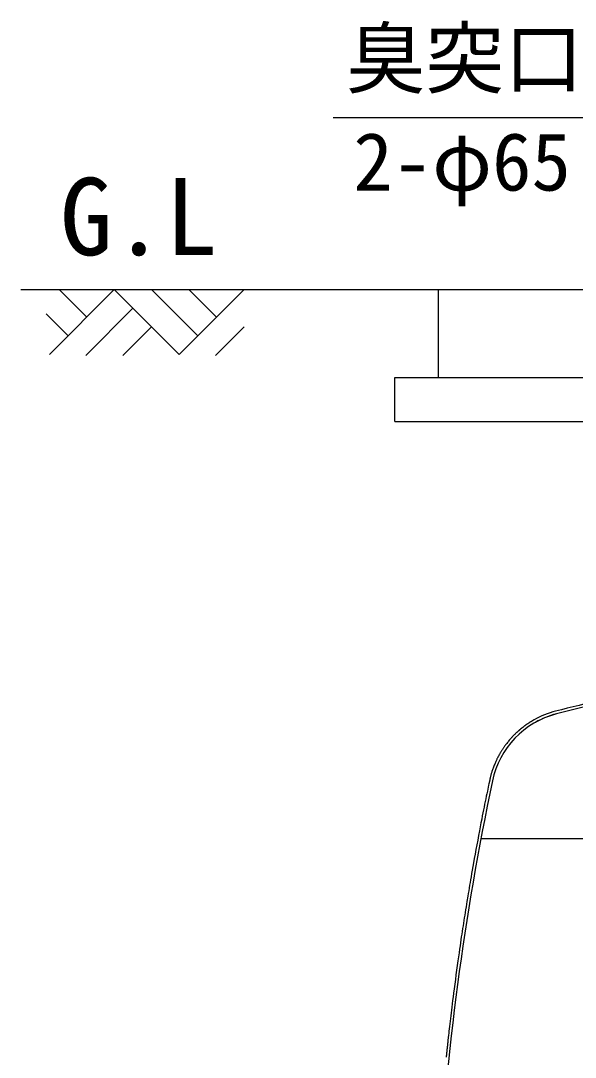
# Model space of a CAD drawing. Units: millimetres, scale not verified. Extents: x -8910 to 8910, y -6308 to 6308.
# Drawn here: x 42 to 673, y -2356 to -1177 of the extents above; entities that cross this region are included whole.
import ezdxf
from ezdxf.enums import TextEntityAlignment as Align

# ---------------------------------------------------------------- set-up
doc = ezdxf.new("R2010")
doc.units = ezdxf.units.MM
doc.header["$LTSCALE"] = 30
doc.linetypes.add('DOUBLE_CHAIN1', pattern=[8.8, 5, -1, 0.6, -0.6, 0.6, -1])
doc.layers.add('0-0_空気管', color=3, linetype='Continuous', lineweight=25)
doc.layers.add('0-1_機器', color=2, linetype='Continuous', lineweight=25)
doc.styles.add('ＭＳ ゴシック', font='')
doc.styles.get('ＭＳ ゴシック').set_extended_font_data('MS Gothic')

msp = doc.modelspace()

# ---------------------------------------------------------------- linework, layer by layer
at = {"layer": '0-0_空気管'}
for p, q in [((682.4, -1287.13), (397.4, -1287.13)), ((148.3, -1482.71), (74.42, -1556.59)), ((116.84, -1514.16), (85.39, -1482.71)), ((222.19, -1556.59), (148.3, -1482.71)), ((243.4, -1535.38), (190.73, -1482.71)), ((296.07, -1482.71), (222.19, -1556.59)), ((264.61, -1514.16), (233.15, -1482.71)), ((169.52, -1503.92), (115.73, -1557.71)), ((95.63, -1535.38), (70.62, -1510.36)), ((190.73, -1525.13), (158.16, -1557.71)), ((296.07, -1525.13), (263.5, -1557.71)), ((548.37, -2188.36), (547.88, -2191.45)), ((548.87, -2185.28), (548.37, -2188.36))]:
    msp.add_line(p, q, dxfattribs=at)
at = {"layer": '0-0_空気管', "linetype": 'DOUBLE_CHAIN1'}
msp.add_line((1489.62, -2107.67), (565.72, -2107.67), dxfattribs=at)
at = {"layer": '0-0_空気管'}
for points in [[(621.88, -1974.97), (621.71, -1975.08), (621.39, -1975.28), (621.23, -1975.38), (621.07, -1975.49), (620.74, -1975.7), (620.4, -1975.93), (620.22, -1976.04), (620.04, -1976.16), (619.86, -1976.28), (619.68, -1976.4), (619.48, -1976.53), (619.29, -1976.66), (619.09, -1976.79), (618.9, -1976.92), (618.69, -1977.06), (618.49, -1977.19), (618.28, -1977.34), (618.07, -1977.48), (617.86, -1977.63), (617.63, -1977.78), (617.4, -1977.95), (617.15, -1978.12), (616.88, -1978.31), (616.6, -1978.52), (616.29, -1978.74), (615.96, -1978.99), (615.61, -1979.24), (615.25, -1979.51), (614.52, -1980.07), (614.16, -1980.34), (613.82, -1980.6), (613.5, -1980.84), (613.2, -1981.07), (612.92, -1981.28), (612.67, -1981.48), (612.42, -1981.68), (612.18, -1981.87), (611.95, -1982.06), (611.72, -1982.25)], [(626.28, -1972.36), (626.28, -1972.36), (626.28, -1972.36), (626.27, -1972.37), (626.27, -1972.37), (626.26, -1972.37), (626.26, -1972.37), (626.25, -1972.38), (626.22, -1972.4), (626.2, -1972.41), (626.17, -1972.42), (626.14, -1972.44), (626.1, -1972.46), (626.05, -1972.49), (626, -1972.52), (625.94, -1972.56), (625.87, -1972.59), (625.8, -1972.63), (625.71, -1972.68), (625.63, -1972.73), (625.53, -1972.78), (625.43, -1972.84), (625.32, -1972.9), (625.2, -1972.98), (625.06, -1973.05), (624.9, -1973.14), (624.73, -1973.25), (624.54, -1973.36), (624.33, -1973.48), (624.1, -1973.62), (623.86, -1973.76), (623.62, -1973.91), (623.37, -1974.06), (623.12, -1974.21), (622.88, -1974.36), (622.65, -1974.49), (622.44, -1974.62), (622.24, -1974.75), (622.06, -1974.86), (621.88, -1974.97)], [(607.71, -1985.69), (607.05, -1986.28), (606.77, -1986.53), (606.44, -1986.83), (606.07, -1987.18), (605.66, -1987.55), (605.21, -1987.96), (604.75, -1988.4), (604.28, -1988.85), (603.8, -1989.31), (603.32, -1989.78), (602.84, -1990.26), (602.35, -1990.76), (601.85, -1991.3), (601.32, -1991.87), (600.76, -1992.49), (600.17, -1993.16), (599.54, -1993.89), (598.86, -1994.69), (598.15, -1995.54), (597.42, -1996.43), (596.67, -1997.34), (595.94, -1998.25), (595.22, -1999.16), (594.53, -2000.03), (593.88, -2000.86), (593.29, -2001.64), (592.76, -2002.36), (592.26, -2003.03), (591.81, -2003.67), (591.39, -2004.28), (590.99, -2004.87), (590.61, -2005.45), (590.25, -2006.02), (589.89, -2006.59), (589.54, -2007.16), (589.19, -2007.74), (588.85, -2008.31), (588.51, -2008.88), (588.18, -2009.44)], [(611.72, -1982.25), (611.47, -1982.45), (611.22, -1982.66), (610.96, -1982.88), (610.7, -1983.1), (610.44, -1983.32), (610.18, -1983.53), (609.94, -1983.74), (609.71, -1983.93), (609.5, -1984.11), (609.32, -1984.27), (609.16, -1984.41), (609.01, -1984.53), (608.89, -1984.64), (608.77, -1984.74), (608.67, -1984.84), (608.57, -1984.92), (608.47, -1985.01), (608.37, -1985.09), (608.28, -1985.17), (608.19, -1985.26), (608.11, -1985.33), (608.03, -1985.41), (607.95, -1985.47), (607.89, -1985.53), (607.71, -1985.69)], [(588.18, -2009.44), (587.86, -2010), (587.55, -2010.54), (587.24, -2011.08), (586.93, -2011.6), (586.63, -2012.12), (586.34, -2012.64), (586.05, -2013.15), (585.77, -2013.66), (585.49, -2014.16), (585.22, -2014.67), (584.95, -2015.18), (584.67, -2015.71), (584.4, -2016.26), (584.11, -2016.85), (583.81, -2017.48), (583.49, -2018.17), (583.15, -2018.93), (582.78, -2019.78), (582.38, -2020.71), (581.95, -2021.71), (581.51, -2022.76), (581.07, -2023.85), (580.62, -2024.95), (580.18, -2026.05), (579.77, -2027.12), (579.38, -2028.15), (579.02, -2029.12), (578.7, -2030.04), (578.4, -2030.91), (578.13, -2031.74), (577.88, -2032.54), (577.65, -2033.32), (577.44, -2034.08), (577.24, -2034.83), (577.05, -2035.59), (576.86, -2036.33), (576.69, -2037.05), (576.54, -2037.74), (576.39, -2038.38)], [(576.39, -2038.38), (576.27, -2038.96), (576.16, -2039.47), (575.85, -2040.92)], [(575.85, -2040.92), (574.98, -2044.99), (574.62, -2046.7), (574.19, -2048.75), (573.7, -2051.08), (573.15, -2053.65), (572.57, -2056.42), (571.96, -2059.32), (571.34, -2062.33), (570.71, -2065.38), (570.08, -2068.45), (569.45, -2071.57), (568.8, -2074.78), (568.13, -2078.14), (567.43, -2081.69), (566.69, -2085.49), (565.9, -2089.57), (565.06, -2093.99), (564.15, -2098.77), (563.19, -2103.85), (562.2, -2109.11), (561.2, -2114.47), (560.21, -2119.83), (559.23, -2125.09), (558.3, -2130.17), (557.43, -2134.96), (556.62, -2139.38), (555.89, -2143.48), (555.21, -2147.29), (554.58, -2150.85), (553.99, -2154.23), (553.44, -2157.46), (552.91, -2160.6), (552.39, -2163.69), (551.88, -2166.77), (551.37, -2169.85), (550.86, -2172.94), (549.86, -2179.11), (549.36, -2182.19), (548.87, -2185.28)], [(547.88, -2191.45), (547.38, -2194.53), (546.89, -2197.62), (546.39, -2200.7), (545.91, -2203.79), (545.42, -2206.88), (544.94, -2209.96), (544.46, -2213.05), (543.98, -2216.15), (543.51, -2219.29), (543.02, -2222.54), (542.52, -2225.93), (542, -2229.51), (541.45, -2233.34), (540.87, -2237.45), (540.24, -2241.91), (539.58, -2246.73), (538.87, -2251.84), (538.15, -2257.15), (537.42, -2262.55), (536.69, -2267.95), (535.98, -2273.26), (535.3, -2278.37), (534.66, -2283.2), (534.09, -2287.66), (533.55, -2291.78), (533.07, -2295.62), (532.62, -2299.21), (532.2, -2302.61), (531.81, -2305.87), (531.43, -2309.03), (531.07, -2312.14), (530.71, -2315.23), (530.37, -2318.28), (530.03, -2321.23), (529.72, -2324.04), (529.43, -2326.65), (529.17, -2329.02), (528.93, -2331.1), (528.29, -2336.98)], [(528.29, -2336.98), (528.26, -2337.27), (528.24, -2337.4), (528.23, -2337.55), (528.21, -2337.71), (528.19, -2337.9), (528.17, -2338.1), (528.15, -2338.31), (528.12, -2338.53), (528.07, -2338.97), (528.05, -2339.2), (528.02, -2339.43), (528, -2339.67), (527.97, -2339.92), (527.94, -2340.19), (527.91, -2340.48), (527.88, -2340.79), (527.84, -2341.12), (527.8, -2341.47), (527.76, -2341.82), (527.72, -2342.19), (527.68, -2342.55), (527.65, -2342.9), (527.61, -2343.24), (527.58, -2343.55), (527.55, -2343.84), (527.52, -2344.11), (527.49, -2344.36), (527.46, -2344.61), (527.44, -2344.85), (527.41, -2345.09), (527.38, -2345.35), (527.35, -2345.62), (527.32, -2345.91), (527.29, -2346.21), (527.26, -2346.53), (527.22, -2346.85), (527.19, -2347.17), (527.16, -2347.48), (527.13, -2347.78)], [(526.47, -2354.02), (526.46, -2354.15), (526.44, -2354.28), (526.43, -2354.39), (526.42, -2354.5), (526.41, -2354.61), (526.38, -2354.83), (526.37, -2354.94), (526.36, -2355.05), (526.35, -2355.16), (526.34, -2355.27), (526.33, -2355.37), (526.32, -2355.47), (526.31, -2355.56), (526.3, -2355.65), (526.29, -2355.72), (526.28, -2355.79), (526.28, -2355.84), (526.28, -2355.89), (526.27, -2355.93), (526.26, -2356), (526.26, -2356.04), (526.26, -2356.07), (526.25, -2356.1), (526.25, -2356.15), (526.25, -2356.18), (526.24, -2356.21), (526.24, -2356.23), (526.24, -2356.24), (526.24, -2356.26), (526.23, -2356.27), (526.23, -2356.3), (526.23, -2356.3), (526.23, -2356.31)], [(527.13, -2347.78), (527.1, -2348.06), (527.07, -2348.32), (527.04, -2348.56), (527.02, -2348.77), (527, -2348.97), (526.98, -2349.16), (526.96, -2349.34), (526.94, -2349.5), (526.93, -2349.67), (526.91, -2349.82), (526.89, -2349.98), (526.88, -2350.13), (526.86, -2350.28), (526.85, -2350.42), (526.83, -2350.56), (526.82, -2350.69), (526.8, -2350.82), (526.79, -2350.94), (526.78, -2351.05), (526.77, -2351.17), (526.76, -2351.27), (526.74, -2351.37), (526.73, -2351.56), (526.72, -2351.66), (526.7, -2351.85), (526.68, -2351.95), (526.68, -2352.05), (526.66, -2352.16), (526.65, -2352.27), (526.64, -2352.4), (526.63, -2352.54), (526.61, -2352.69), (526.59, -2352.85), (526.56, -2353.2), (526.53, -2353.38), (526.52, -2353.55), (526.5, -2353.72), (526.48, -2353.87), (526.47, -2354.02)]]:
    msp.add_lwpolyline(points, dxfattribs=at)
for centre, radius, start, end in [((1027.67, -3417.67), 1500, 94.9335, 104.51398), ((1027.67, -3417.67), 1503.2, 100.33286, 104.51398), ((676.8, -2062.35), 100, 104.51399, 168.01199), ((676.8, -2062.35), 103.2, 104.51399, 119.31), ((676.8, -2062.35), 100, 104.51399, 119.31), ((3513.56, -2664.68), 3000, 168.01242, 177)]:
    msp.add_arc(centre, radius, start, end, dxfattribs=at)
at = {"layer": '0-1_機器'}
for p, q in [((41.71, -1482.67), (1812.41, -1482.67)), ((517.67, -1582.67), (517.67, -1482.67)), ((467.67, -1632.67), (467.67, -1582.67)), ((467.67, -1582.67), (802.8, -1582.67)), ((467.67, -1632.67), (802.8, -1632.67))]:
    msp.add_line(p, q, dxfattribs=at)

# ---------------------------------------------------------------- texts
at = {"layer": '0-0_空気管', "color": 4, "style": 'ＭＳ ゴシック'}
for s, height, p in [('臭突口', 65.98, (412.4, -1272.13)), ('2-φ65', 65.98, (420.53, -1389.77)), ('G.L', 87.98, (86.48, -1469.82))]:
    msp.add_text(s, height=height, dxfattribs=at).set_placement(p, align=Align.BOTTOM_LEFT)

doc.saveas('drawing.dxf')
